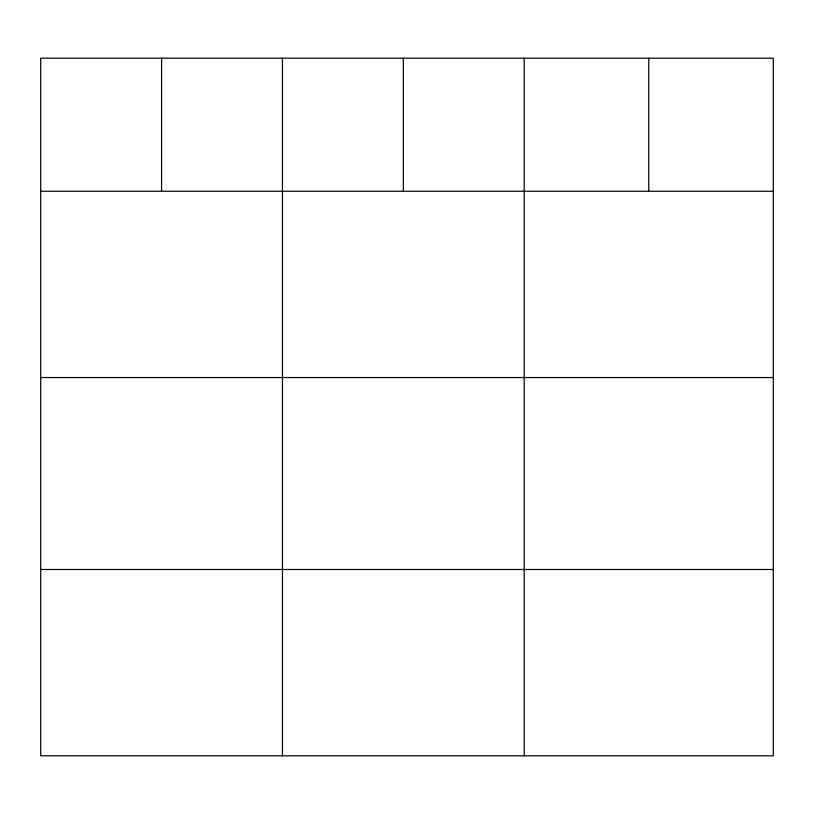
<?xml version="1.0" encoding="UTF-8"?>
<svg xmlns="http://www.w3.org/2000/svg" width="814" height="814" viewBox="0 0 814 814"><rect width="100%" height="100%" fill="white"/><g stroke="black" fill="none" stroke-linecap="round" stroke-linejoin="round"><path stroke-width="1.22" d="M773.3 191.249L773.3 755.799L40.7 755.799L40.7 58.201L773.3 58.201L773.3 191.249L40.7 191.249M40.7 377.543L773.3 377.543M40.7 569.495L773.3 569.495M648.758 58.201L648.758 191.249M524.216 58.201L524.216 755.799M403.337 58.201L403.337 191.249M282.458 58.201L282.458 755.799M161.579 58.201L161.579 191.249"/></g></svg>
